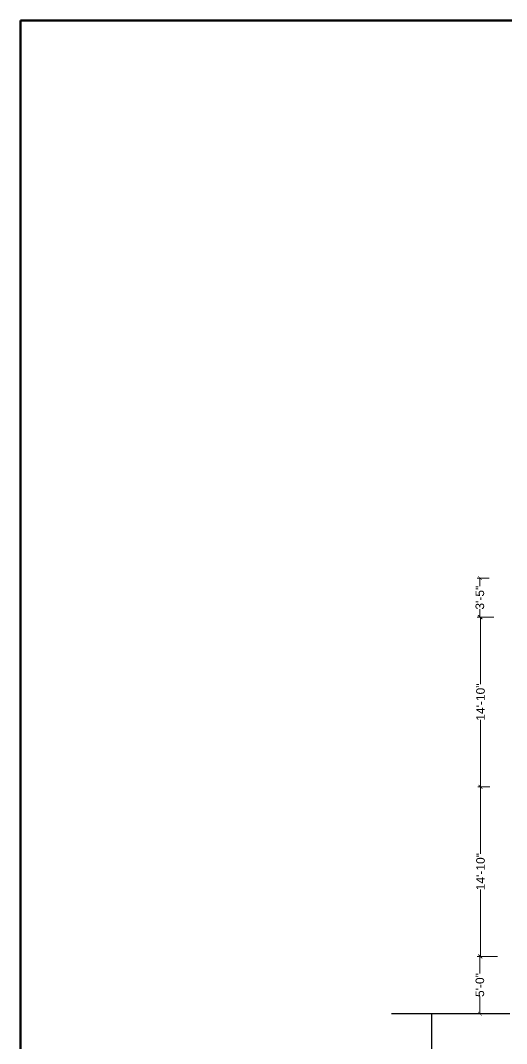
# Model space of a CAD drawing. Header units: inches. Extents: x -19236 to 2549, y 984 to 4513.
# Drawn here: x -3305 to -2796, y 3388 to 4459 of the extents above; entities that cross this region are included whole.
import ezdxf

# ---------------------------------------------------------------- set-up
doc = ezdxf.new("R2010")
doc.units = ezdxf.units.IN
doc.header["$LTSCALE"] = 20
doc.header["$MEASUREMENT"] = 0
doc.layers.add('grill', color=253, linetype='Continuous', lineweight=35)
doc.layers.add('wall', color=7, linetype='Continuous', lineweight=9, true_color=0x2618ec)
doc.styles.add('h7', font='arial.ttf', dxfattribs={"height": 9})
doc.dimstyles.new('SAJIB 2', dxfattribs={"dimtxt": 9, "dimasz": 4, "dimexe": 3, "dimexo": 3.0625, "dimgap": 0.09, "dimtad": 0, "dimdec": 0, "dimzin": 3, "dimdsep": 46, "dimlunit": 4, "dimtxsty": 'h7', "dimblk": 'ARCHTICK', "dimcen": 2, "dimclrd": 6, "dimclre": 7, "dimclrt": 7, "dimadec": 0, "dimazin": 0, "dimtfac": 1, "dimtdec": 0, "dimtofl": 0, "dimtmove": 0, "dimatfit": 3, "dimldrblk": 'OPEN30', "dimfxl": 1, "dimtolj": 1, "dimtzin": 0, "dimlwd": 20, "dimlwe": 20, "dimarcsym": 0})

# ---------------------------------------------------------------- blocks, each defined once
blk = doc.blocks.new('_ArchTick')
at = {"layer": 'grill', "color": 0, "const_width": 0.15}
blk.add_lwpolyline([(-0.5, -0.5), (0.5, 0.5)], dxfattribs=at)
blk = doc.blocks.new('*D141')
at = {"layer": 'wall', "color": 7, "lineweight": 20, "ltscale": 25}
for p, q in [((-2814.1, 3875.3), (-2826.7, 3875.3)), ((-2809.1, 3834.3), (-2826.7, 3834.3))]:
    blk.add_line(p, q, dxfattribs=at)
at = {"layer": 'wall', "color": 6, "lineweight": 20, "ltscale": 25}
for p, q in [((-2823.7, 3875.3), (-2823.7, 3866.8)), ((-2823.7, 3834.3), (-2823.7, 3842.7))]:
    blk.add_line(p, q, dxfattribs=at)
at = {"layer": 'wall', "color": 6, "lineweight": 20, "ltscale": 25, "xscale": 4, "yscale": 4, "zscale": 4}
for p, rotation in [((-2823.7, 3875.3), 90), ((-2823.7, 3834.3), 270)]:
    blk.add_blockref('_ArchTick', p, dxfattribs=dict(at, rotation=rotation))
at = {"layer": 'wall', "color": 7, "lineweight": -3, "ltscale": 25, "insert": (-2823.7, 3854.8), "char_height": 9, "attachment_point": 5, "rotation": 90, "style": 'h7'}
blk.add_mtext('\\A1;3\'-5"', dxfattribs=at)
blk = doc.blocks.new('_Open30')
at = {"color": 0, "linetype": 'ByBlock', "lineweight": -2}
for p, q in [((-1, 0.27), (0, 0)), ((0, 0), (-1, -0.27)), ((0, 0), (-1, 0))]:
    blk.add_line(p, q, dxfattribs=at)
blk = doc.blocks.new('*D142')
at = {"layer": 'wall', "color": 7, "lineweight": 20, "ltscale": 25}
for p, q in [((-2805.3, 3479.3), (-2826.7, 3479.3)), ((-2806.9, 3419.3), (-2826.7, 3419.3))]:
    blk.add_line(p, q, dxfattribs=at)
at = {"layer": 'wall', "color": 6, "lineweight": 20, "ltscale": 25}
for p, q in [((-2823.7, 3479.3), (-2823.7, 3461.3)), ((-2823.7, 3419.3), (-2823.7, 3437.2))]:
    blk.add_line(p, q, dxfattribs=at)
at = {"layer": 'wall', "color": 6, "lineweight": 20, "ltscale": 25, "xscale": 4, "yscale": 4, "zscale": 4}
for p, rotation in [((-2823.7, 3479.3), 90), ((-2823.7, 3419.3), 270)]:
    blk.add_blockref('_ArchTick', p, dxfattribs=dict(at, rotation=rotation))
at = {"layer": 'wall', "color": 7, "lineweight": -3, "ltscale": 25, "insert": (-2823.7, 3449.3), "char_height": 9, "attachment_point": 5, "rotation": 90, "style": 'h7'}
blk.add_mtext('\\A1;5\'-0"', dxfattribs=at)
blk = doc.blocks.new('*D148')
at = {"layer": 'wall', "color": 7, "lineweight": 20, "ltscale": 25}
for p, q in [((-2813.1, 3656.8), (-2826, 3656.8)), ((-2813.1, 3479.3), (-2826, 3479.3))]:
    blk.add_line(p, q, dxfattribs=at)
at = {"layer": 'wall', "color": 6, "lineweight": 20, "ltscale": 25}
for p, q in [((-2823, 3656.8), (-2823, 3586.6)), ((-2823, 3479.3), (-2823, 3549.4))]:
    blk.add_line(p, q, dxfattribs=at)
at = {"layer": 'wall', "color": 6, "lineweight": 20, "ltscale": 25, "xscale": 4, "yscale": 4, "zscale": 4}
for p, rotation in [((-2823, 3656.8), 90), ((-2823, 3479.3), 270)]:
    blk.add_blockref('_ArchTick', p, dxfattribs=dict(at, rotation=rotation))
at = {"layer": 'wall', "color": 7, "lineweight": -3, "ltscale": 25, "insert": (-2823, 3568), "char_height": 9, "attachment_point": 5, "rotation": 90, "style": 'h7'}
blk.add_mtext('\\A1;14\'-10"', dxfattribs=at)
blk = doc.blocks.new('*D149')
at = {"layer": 'wall', "color": 7, "lineweight": 20, "ltscale": 25}
for p, q in [((-2813.1, 3834.3), (-2826, 3834.3)), ((-2813.1, 3656.8), (-2826, 3656.8))]:
    blk.add_line(p, q, dxfattribs=at)
at = {"layer": 'wall', "color": 6, "lineweight": 20, "ltscale": 25}
for p, q in [((-2823, 3834.3), (-2823, 3764.1)), ((-2823, 3656.8), (-2823, 3726.9))]:
    blk.add_line(p, q, dxfattribs=at)
at = {"layer": 'wall', "color": 6, "lineweight": 20, "ltscale": 25, "xscale": 4, "yscale": 4, "zscale": 4}
for p, rotation in [((-2823, 3834.3), 90), ((-2823, 3656.8), 270)]:
    blk.add_blockref('_ArchTick', p, dxfattribs=dict(at, rotation=rotation))
at = {"layer": 'wall', "color": 7, "lineweight": -3, "ltscale": 25, "insert": (-2823, 3745.5), "char_height": 9, "attachment_point": 5, "rotation": 90, "style": 'h7'}
blk.add_mtext('\\A1;14\'-10"', dxfattribs=at)

msp = doc.modelspace()

# ---------------------------------------------------------------- linework, layer by layer
at = {"color": 5, "lineweight": 211}
msp.add_lwpolyline([(-3305, 4459), (192.5, 4459), (192.5, 2733.5), (-3305, 2733.5)], close=True, dxfattribs=at)
at = {"layer": 'wall', "color": 1, "lineweight": -3, "ltscale": 25}
for p, q in [((-2792.37138, 3419.25853), (-2916.30643, 3419.25853)), ((-2874.23507, 3419.25853), (-2874.23507, 3370.83655))]:
    msp.add_line(p, q, dxfattribs=at)

# ---------------------------------------------------------------- dimensions: what is measured, and where the dimension line sits
at = {"layer": 'wall', "lineweight": -3, "ltscale": 25}
for base, p1, p2, picture, middle in [((-2823.71067, 3834.25853), (-2811.07227, 3875.25853), (-2806.01925, 3834.25853), '*D141', (-2823.71067, 3854.75853)), ((-2823.0365741535, 3656.7585309542), (-2810.0365741535, 3479.2585309542), (-2810.0365741535, 3656.7585309542), '*D148', (-2823.0365741535, 3568.0085309542))]:
    dim = msp.add_linear_dim(base=base, p1=p1, p2=p2, angle=90, dimstyle='SAJIB 2', dxfattribs=at)
    dim.commit()
    dim.dimension.update_dxf_attribs({"geometry": picture, "text_midpoint": middle})
for base, p1, p2, picture, middle in [((-2823.0365741535, 3834.2585309542), (-2810.0365741535, 3656.7585309542), (-2810.0365741535, 3834.2585309542), '*D149', (-2823.0365741535, 3745.5085309542)), ((-2823.71067, 3419.25853), (-2802.20111, 3479.25853), (-2803.86758, 3419.25853), '*D142', (-2823.71067, 3449.25853))]:
    dim = msp.add_linear_dim(base=base, p1=p1, p2=p2, angle=90, dimstyle='SAJIB 2', override={"dimtmove": 1}, dxfattribs=at)
    dim.commit()
    dim.dimension.update_dxf_attribs({"geometry": picture, "text_midpoint": middle})

doc.saveas('drawing.dxf')
